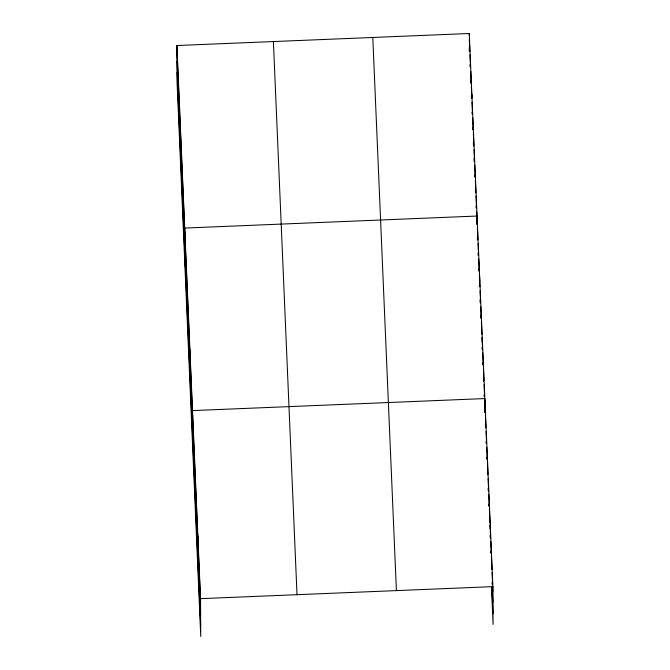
<?xml version="1.0" encoding="UTF-8"?>
<svg xmlns="http://www.w3.org/2000/svg" width="670" height="670" viewBox="0 0 670 670"><rect width="100%" height="100%" fill="white"/><g stroke="black" fill="none" stroke-linecap="round" stroke-linejoin="round"><path stroke-width="1" d="M176.922 45.526L200.539 598.662L200.74 636.5L177.114 83.365L176.922 45.526L469.26 33.5L492.885 586.635L493.078 624.474L491.47 586.861M200.539 598.662L492.885 586.635M469.327 39.287L469.854 51.665M469.988 54.756L470.516 67.134M470.692 71.263L471.178 82.603M471.353 86.732L471.839 98.071M472.015 102.2L472.543 114.57M472.677 117.669L473.204 130.039M473.338 133.137L473.866 145.516M474.042 149.636L474.486 159.946L474.461 155.189M474.703 165.105L475.189 176.453M475.365 180.573L475.893 192.952M476.027 196.042L476.554 208.42M476.688 211.511L477.216 223.889M477.392 228.009L477.878 239.358M478.053 243.486L478.531 254.826M478.707 258.955L479.243 271.325M479.368 274.424L479.896 286.793M480.072 290.922L480.557 302.262M480.733 306.391L481.219 317.731M481.395 321.86L481.923 334.238M482.057 337.328L482.584 349.707M482.718 352.797L483.246 365.175M483.422 369.296L483.907 380.644M484.083 384.764L484.569 396.112M484.745 400.233L485.281 412.728M485.415 415.869L485.901 427.359M486.077 431.539L486.571 443.029M486.747 447.208L487.283 459.746M487.417 462.886L487.911 474.377M488.087 478.556L488.623 491.093M488.757 494.226L489.251 505.724M489.427 509.904L489.963 522.441M490.097 525.573L490.633 538.111M490.767 541.243L491.252 552.733M491.437 556.912L491.973 569.458M492.107 572.59L492.592 584.081M492.685 586.175L492.911 591.392M469.343 49.178L469.427 51.238M470.005 64.647L470.089 66.707M470.667 80.115L470.792 83.206M471.328 95.584L471.412 97.644M472.032 112.083L472.116 114.143M472.693 127.551L472.777 129.612M473.347 143.02L473.481 146.119M474.008 158.489L474.142 161.587M474.712 174.987L474.804 177.056M475.373 190.456L475.466 192.524M476.035 205.924L476.127 207.993M476.697 221.402L476.831 224.492M477.358 236.87L477.492 239.96M478.062 253.369L478.154 255.429M478.723 268.838L478.816 270.898M479.385 284.306L479.469 286.366M480.047 299.775L480.181 302.865M480.708 315.243L480.834 318.334M481.412 331.742L481.495 333.802M482.073 347.211L482.157 349.271M482.735 362.679L482.819 364.748M483.388 378.148L483.522 381.247M484.1 394.647L484.184 396.715M484.753 410.124L484.845 412.184M485.423 425.735L485.516 427.828M486.093 441.413L486.185 443.498M486.763 457.082L486.856 459.176M487.433 472.752L487.517 474.846M488.103 488.43L488.187 490.515M488.773 504.1L488.857 506.185M489.443 519.769L489.527 521.863M490.105 535.447L490.197 537.533M490.775 551.117L490.867 553.202M491.445 566.787L491.537 568.88M492.115 582.456L492.207 584.55M492.291 586.635L492.961 602.313M491.864 586.392L493.019 613.561M372.788 37.47L396.406 590.605M273.394 41.557L297.011 594.692M176.947 50.284L200.565 603.419M177.006 61.205L200.623 614.34M177.064 72.452L200.682 625.587M490.206 523.948L490.231 528.705M487.526 461.262L487.551 466.019M484.921 412.259L484.854 398.566L192.508 410.593L192.709 448.431M482.249 337.722L482.274 342.487M479.653 276.878L479.678 281.643M477.099 223.772L477.057 216.033L184.711 228.06L184.912 265.898M471.856 94.344L471.881 98.155M469.26 33.5L469.268 35.401M469.335 47.193L469.352 51.221M197.868 535.975L197.893 540.732M195.188 473.288L195.213 478.045M189.911 349.748L189.937 354.514M187.315 288.904L187.34 293.669M182.114 167.215L182.139 171.972M179.518 106.371L179.543 111.128"/></g></svg>
